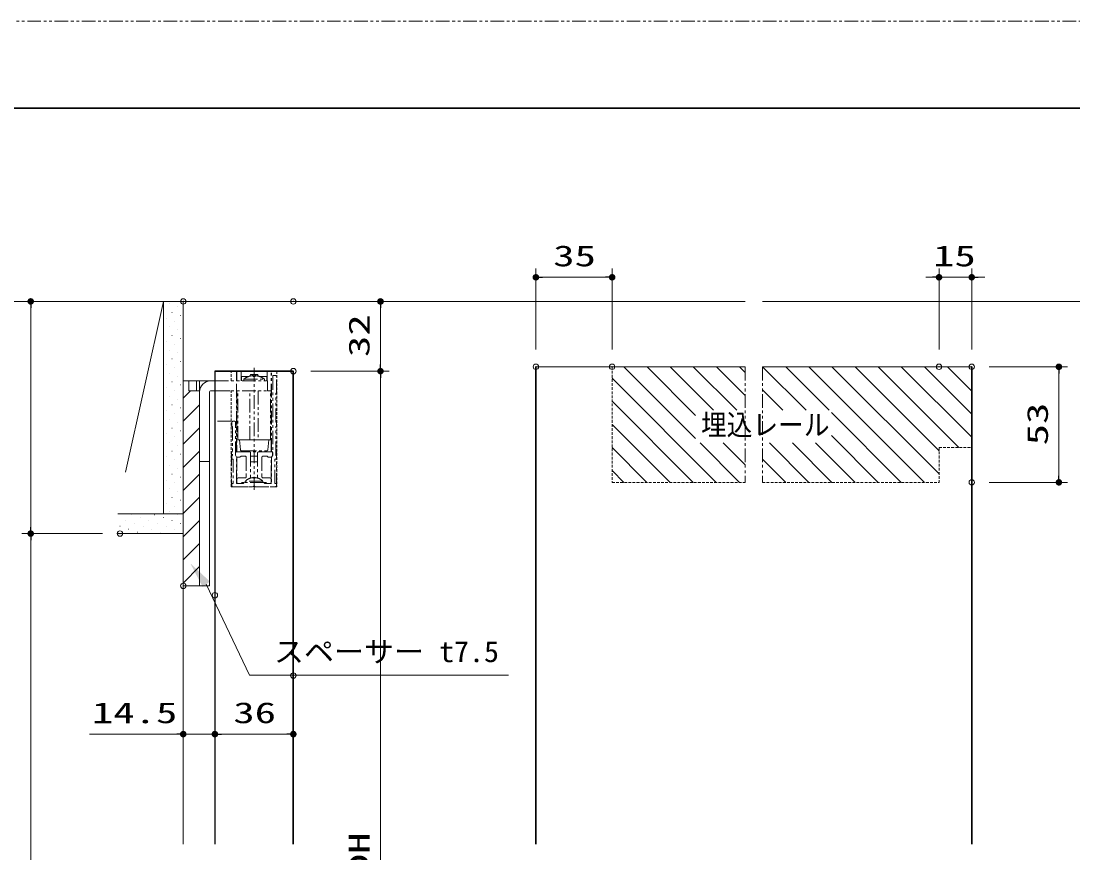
# Model space of a CAD drawing. Units: millimetres, scale not verified. Extents: x -1306 to 1306, y -607 to 607.
# Drawn here: x -872.1 to -389.4, y 212.4 to 594 of the extents above; entities that cross this region are included whole.
import ezdxf
from ezdxf.enums import TextEntityAlignment as Align

# ---------------------------------------------------------------- set-up
doc = ezdxf.new("R2010")
doc.units = ezdxf.units.MM
doc.header["$LTSCALE"] = 5
doc.header["$PDMODE"] = 32
doc.header["$PDSIZE"] = 2.5
doc.linetypes.add('USER1', pattern=[2.5, 1.25, -0.25, 0.25, -0.25, 0.25, -0.25])
doc.linetypes.add('USER2', pattern=[0.375, 0.25, -0.125])
for name, color, linetype, lineweight in [('0-1_線(黄)', 2, 'Continuous', 15), ('0-3_陰線', 4, 'USER1', 9), ('0-B_点線(水)', 4, 'USER2', 9), ('0-D_線(白)', 7, 'Continuous', 30), ('1-0_線(水)', 4, 'Continuous', 9), ('1-1_寸法線', 3, 'Continuous', 13), ('1-2_ハッチング', 6, 'Continuous', 9), ('1-3_引出線', 3, 'Continuous', 9), ('1-4_DEFPOINTS', 7, 'Continuous', 5), ('1-5_0', 3, 'Continuous', 25), ('1-7_図面枠', 7, 'Continuous', 35)]:
    doc.layers.add(name, color=color, linetype=linetype, lineweight=lineweight)
doc.styles.add('ＭＳ ゴシック', font='')
doc.styles.get('ＭＳ ゴシック').set_extended_font_data('MS Gothic')

# ---------------------------------------------------------------- blocks, each defined once
blk = doc.blocks.new('_DOT')
at = {"layer": '1-5_0'}
blk.add_line((-2.5, 0), (-5, 0), dxfattribs=at)
for points in [[(0, 0), (-2.5, 0), (-2.48, 0.313)], [(0, 0), (-2.48, -0.313), (-2.5, 0)], [(0, 0), (-2.48, 0.313), (-2.421, 0.622)], [(0, 0), (-2.421, -0.622), (-2.48, -0.313)], [(0, 0), (-2.421, 0.622), (-2.324, 0.92)], [(0, 0), (-2.324, -0.92), (-2.421, -0.622)], [(0, 0), (-2.324, 0.92), (-2.191, 1.204)], [(0, 0), (-2.191, -1.204), (-2.324, -0.92)], [(0, 0), (-2.191, 1.204), (-2.023, 1.469)], [(0, 0), (-2.023, -1.469), (-2.191, -1.204)], [(0, 0), (-2.023, 1.469), (-1.822, 1.711)], [(0, 0), (-1.822, -1.711), (-2.023, -1.469)], [(0, 0), (-1.822, 1.711), (-1.594, 1.926)], [(0, 0), (-1.594, -1.926), (-1.822, -1.711)], [(0, 0), (-1.594, 1.926), (-1.34, 2.111)], [(0, 0), (-1.34, -2.111), (-1.594, -1.926)], [(0, 0), (-1.34, 2.111), (-1.064, 2.262)], [(0, 0), (-1.064, -2.262), (-1.34, -2.111)], [(0, 0), (-1.064, 2.262), (-0.773, 2.378)], [(0, 0), (-0.773, -2.378), (-1.064, -2.262)], [(0, 0), (-0.773, 2.378), (-0.468, 2.456)], [(0, 0), (-0.468, -2.456), (-0.773, -2.378)], [(0, 0), (-0.468, 2.456), (-0.157, 2.495)], [(0, 0), (-0.157, -2.495), (-0.468, -2.456)], [(0, 0), (-0.157, 2.495), (0.157, 2.495)], [(0, 0), (0.157, -2.495), (-0.157, -2.495)], [(0, 0), (0.157, 2.495), (0.468, 2.456)], [(0, 0), (0.468, 2.456), (0.773, 2.378)], [(0, 0), (0.773, 2.378), (1.064, 2.262)], [(0, 0), (1.064, 2.262), (1.34, 2.111)], [(0, 0), (1.34, 2.111), (1.594, 1.926)], [(0, 0), (1.594, 1.926), (1.822, 1.711)], [(0, 0), (1.822, 1.711), (2.023, 1.469)], [(0, 0), (2.023, 1.469), (2.191, 1.204)], [(0, 0), (2.191, 1.204), (2.324, 0.92)], [(0, 0), (2.324, 0.92), (2.421, 0.622)], [(0, 0), (2.421, 0.622), (2.48, 0.313)], [(0, 0), (2.48, 0.313), (2.5, 0)], [(0, 0), (0.468, -2.456), (0.157, -2.495)], [(0, 0), (0.773, -2.378), (0.468, -2.456)], [(0, 0), (1.064, -2.262), (0.773, -2.378)], [(0, 0), (1.34, -2.111), (1.064, -2.262)], [(0, 0), (1.594, -1.926), (1.34, -2.111)], [(0, 0), (1.822, -1.711), (1.594, -1.926)], [(0, 0), (2.023, -1.469), (1.822, -1.711)], [(0, 0), (2.191, -1.204), (2.023, -1.469)], [(0, 0), (2.324, -0.92), (2.191, -1.204)], [(0, 0), (2.421, -0.622), (2.324, -0.92)], [(0, 0), (2.48, -0.313), (2.421, -0.622)], [(0, 0), (2.5, 0), (2.48, -0.313)]]:
    blk.add_solid(points, dxfattribs=at)

msp = doc.modelspace()

# ---------------------------------------------------------------- linework, layer by layer
at = {"layer": '0-1_線(黄)'}
for p, q in [((-1237.663, 465.389), (-539.884, 465.389)), ((-806.677, 465.389), (-824.177, 387.056)), ((-806.677, 465.389), (-806.677, 367.889)), ((-797.677, 334.889), (-797.677, 465.389)), ((-531.884, 465.389), (-300.409, 465.389)), ((-790.177, 428.889), (-797.677, 428.889)), ((-795.177, 428.889), (-783.177, 428.889)), ((-795.177, 428.889), (-795.177, 424.389)), ((-791.677, 428.889), (-791.677, 424.389)), ((-790.177, 428.889), (-790.177, 334.889)), ((-794.005, 424.389), (-795.177, 424.389)), ((-794.005, 424.389), (-792.848, 424.389)), ((-792.848, 424.389), (-791.677, 424.389)), ((-790.152, 424.389), (-791.677, 424.389)), ((-785.677, 334.889), (-785.677, 423.889)), ((-785.177, 424.389), (-783.177, 424.389)), ((-782.478, 424.389), (-782.478, 424.374)), ((-790.177, 391.889), (-785.677, 391.889)), ((-827.677, 367.889), (-797.677, 367.889)), ((-797.677, 358.889), (-827.677, 358.889)), ((-797.677, 334.889), (-790.177, 334.889)), ((-790.177, 334.889), (-785.677, 334.889))]:
    msp.add_line(p, q, dxfattribs=at)
for radius in [5, 0.5]:
    msp.add_arc((-785.177, 423.889), radius, 90, 180, dxfattribs=at)
at = {"layer": '0-3_陰線'}
for p, q in [((387.036, 594), (-1292.964, 594)), ((-765.177, 434.889), (-765.177, 378.956)), ((-773.177, 396.389), (-773.177, 433.389)), ((-773.177, 428.889), (-773.177, 433.389)), ((-773.077, 433.389), (-773.077, 428.889)), ((-771.177, 428.889), (-771.177, 433.389)), ((-771.027, 430.889), (-767.873, 430.889)), ((-771.027, 430.889), (-771.027, 428.889)), ((-769.877, 429.739), (-760.477, 429.739)), ((-769.877, 429.739), (-769.877, 428.889)), ((-767.636, 430.975), (-767.626, 430.963)), ((-766.827, 431.889), (-767.106, 431.122)), ((-763.527, 431.889), (-766.827, 431.889)), ((-765.647, 431.359), (-765.647, 430.963)), ((-764.707, 430.963), (-764.707, 431.359)), ((-763.527, 431.889), (-763.248, 431.122)), ((-762.728, 430.963), (-762.717, 430.975)), ((-762.481, 430.889), (-759.327, 430.889)), ((-760.477, 429.739), (-760.477, 428.889)), ((-759.327, 428.889), (-759.327, 430.889)), ((-759.177, 433.389), (-759.177, 428.889)), ((-757.277, 396.389), (-757.277, 433.389)), ((-757.177, 396.389), (-757.177, 433.389)), ((-783.177, 428.889), (-758.977, 428.889)), ((-758.977, 428.889), (-758.977, 424.389)), ((-783.177, 424.389), (-758.977, 424.389)), ((-782.478, 424.374), (-774.477, 424.374)), ((-774.477, 424.389), (-774.477, 424.374)), ((-773.077, 424.389), (-773.077, 396.389)), ((-772.677, 401.889), (-772.677, 424.389)), ((-767.097, 401.889), (-767.097, 424.389)), ((-763.257, 424.389), (-763.257, 401.889)), ((-757.677, 424.389), (-758.977, 424.389)), ((-757.677, 401.889), (-757.677, 424.389)), ((-775.677, 410.389), (-783.177, 410.389)), ((-772.677, 412.389), (-773.077, 412.389)), ((-757.277, 412.389), (-757.677, 412.389)), ((-772.677, 401.889), (-767.097, 401.889)), ((-771.472, 397.339), (-771.927, 401.889)), ((-763.257, 401.889), (-767.097, 401.889)), ((-763.257, 401.889), (-757.677, 401.889)), ((-758.427, 401.889), (-758.882, 397.339)), ((-775.127, 396.389), (-775.477, 396.389)), ((-775.477, 396.389), (-775.477, 380.389)), ((-773.177, 396.389), (-773.727, 396.389)), ((-773.177, 396.389), (-767.277, 396.389)), ((-773.177, 396.389), (-757.177, 396.389)), ((-770.923, 396.889), (-770.974, 396.889)), ((-770.923, 396.889), (-770.425, 396.889)), ((-770.379, 396.889), (-770.425, 396.889)), ((-770.379, 396.889), (-759.975, 396.889)), ((-766.777, 395.889), (-766.777, 384.389)), ((-763.577, 395.889), (-763.577, 384.389)), ((-763.077, 396.389), (-757.177, 396.389)), ((-759.929, 396.889), (-759.975, 396.889)), ((-759.929, 396.889), (-759.43, 396.889)), ((-759.379, 396.889), (-759.43, 396.889)), ((-756.627, 396.389), (-757.177, 396.389)), ((-756.677, 395.889), (-756.677, 394.889)), ((-754.877, 396.389), (-755.227, 396.389)), ((-754.877, 380.389), (-754.877, 396.389)), ((-771.677, 393.889), (-773.177, 393.889)), ((-773.077, 393.889), (-773.077, 383.889)), ((-771.177, 394.389), (-771.677, 393.889)), ((-769.277, 394.389), (-771.177, 394.389)), ((-768.777, 393.889), (-768.777, 384.889)), ((-766.684, 394.389), (-766.777, 393.889)), ((-763.577, 391.739), (-766.777, 391.739)), ((-761.577, 393.889), (-761.577, 384.889)), ((-757.277, 383.889), (-757.277, 393.889)), ((-756.677, 394.889), (-757.177, 393.889)), ((-773.077, 383.889), (-773.077, 382.389)), ((-772.577, 384.389), (-769.277, 384.389)), ((-770.577, 382.389), (-771.077, 381.889)), ((-770.577, 382.389), (-769.677, 382.389)), ((-761.127, 382.887), (-769.227, 382.887)), ((-769.227, 382.389), (-769.227, 382.887)), ((-766.984, 384.283), (-766.99, 384.291)), ((-766.777, 384.389), (-766.631, 384.389)), ((-765.512, 384.283), (-765.512, 384.569)), ((-765.512, 384.389), (-764.841, 384.389)), ((-764.841, 384.569), (-764.841, 384.283)), ((-763.722, 384.389), (-763.577, 384.389)), ((-763.364, 384.291), (-763.37, 384.283)), ((-761.127, 382.389), (-761.127, 382.887)), ((-761.077, 384.389), (-757.777, 384.389)), ((-757.277, 383.889), (-757.277, 382.389))]:
    msp.add_line(p, q, dxfattribs=at)
at = {"layer": '0-3_陰線', "color": 1}
for p, q in [((-539.884, 435.389), (-539.884, 382.389)), ((-531.884, 435.389), (-531.884, 382.389))]:
    msp.add_line(p, q, dxfattribs=at)
at = {"layer": '0-3_陰線', "lineweight": 18}
for p, q in [((-755.427, 431.389), (-756.327, 431.389)), ((-774.027, 410.389), (-774.927, 410.389)), ((-775.427, 381.589), (-775.427, 380.889)), ((-754.927, 380.889), (-754.927, 381.589)), ((-774.927, 380.389), (-765.642, 380.389)), ((-765.501, 380.447), (-765.318, 380.63)), ((-765.035, 380.63), (-764.853, 380.447)), ((-764.711, 380.389), (-755.427, 380.389))]:
    msp.add_line(p, q, dxfattribs=at)
for points in [[(-756.627, 431.089), (-756.627, 394.889), (-757.127, 393.889), (-757.127, 381.889), (-760.177, 381.889), (-760.677, 382.389), (-769.677, 382.389), (-770.177, 381.889), (-773.227, 381.889), (-773.227, 393.889), (-773.727, 394.889), (-773.727, 410.089)], [(-754.927, 393.389), (-754.927, 394.589), (-755.227, 394.889), (-755.227, 407.889), (-754.927, 408.189), (-754.927, 409.789), (-755.227, 410.089), (-755.227, 423.089), (-754.927, 423.389), (-754.927, 430.889)], [(-775.427, 409.889), (-775.427, 408.189), (-775.127, 407.889), (-775.127, 394.889), (-775.427, 394.589), (-775.427, 393.389)], [(-775.127, 393.089), (-774.727, 393.089), (-774.727, 381.889), (-775.127, 381.889)], [(-755.227, 381.889), (-755.627, 381.889), (-755.627, 393.089), (-755.227, 393.089)]]:
    msp.add_lwpolyline(points, dxfattribs=at)
at = {"layer": '0-3_陰線'}
for points in [[(-773.677, 395.889), (-773.677, 394.889), (-773.177, 393.889)], [(-766.684, 394.389), (-763.67, 394.389), (-763.577, 393.889)], [(-761.077, 394.389), (-759.177, 394.389), (-758.677, 393.889), (-757.177, 393.889)], [(-760.677, 382.389), (-759.777, 382.389), (-759.277, 381.889)]]:
    msp.add_lwpolyline(points, dxfattribs=at)
for centre, radius, start, end in [((-765.177, 423.869), 7.52, 109.09124, 128.68219), ((-765.177, 423.869), 7.505, 93.59035, 109.04594), ((-765.177, 423.869), 7.505, 70.95406, 86.40965), ((-765.177, 423.869), 7.52, 51.31781, 70.90876), ((-773.177, 395.889), 0.5, 90, 180), ((-770.974, 397.389), 0.5, 185.71059, 270), ((-767.277, 395.889), 0.5, 0, 90), ((-763.077, 395.889), 0.5, 90, 180), ((-759.379, 397.389), 0.5, 270, 354.28941), ((-757.177, 395.889), 0.5, 0, 90), ((-769.277, 393.889), 0.5, 0, 90), ((-761.077, 393.889), 0.5, 90, 180), ((-772.577, 383.889), 0.5, 90, 180), ((-772.577, 382.389), 0.5, 180, 270), ((-769.277, 384.889), 0.5, 270, 0), ((-765.177, 378.919), 5.67, 108.64637, 135.58469), ((-765.177, 378.919), 5.66, 93.39735, 108.61904), ((-765.177, 378.919), 5.66, 71.38096, 86.60265), ((-765.177, 378.919), 5.67, 44.41531, 71.35363), ((-761.077, 384.889), 0.5, 180, 270), ((-757.777, 383.889), 0.5, 0, 90), ((-757.777, 382.389), 0.5, 270, 0)]:
    msp.add_arc(centre, radius, start, end, dxfattribs=at)
at = {"layer": '0-3_陰線', "lineweight": 18}
for centre, radius, start, end in [((-756.327, 431.089), 0.3, 90, 180), ((-755.427, 430.889), 0.5, 0, 90), ((-774.927, 409.889), 0.5, 90, 180), ((-774.027, 410.089), 0.3, 0, 90), ((-775.127, 393.389), 0.3, 180, 270), ((-755.227, 393.389), 0.3, 270, 0), ((-775.127, 381.589), 0.3, 90, 180), ((-755.227, 381.589), 0.3, 0, 90), ((-774.927, 380.889), 0.5, 180, 270), ((-765.642, 380.589), 0.2, 270, 315), ((-765.177, 380.489), 0.2, 45, 135), ((-764.711, 380.589), 0.2, 225, 270), ((-755.427, 380.889), 0.5, 270, 0)]:
    msp.add_arc(centre, radius, start, end, dxfattribs=at)
at = {"layer": '0-3_陰線'}
for centre, major_axis, ratio, start_param, end_param in [((-765.177, 425.718), (6.974, 0), 0.75393, 1.5033478, 1.6382449), ((-765.177, 379.747), (5.471, 0), 0.83045, 1.5094544, 1.6321382)]:
    msp.add_ellipse(centre, major_axis=major_axis, ratio=ratio, start_param=start_param, end_param=end_param, dxfattribs=at)
at = {"layer": '0-B_点線(水)'}
for p, q in [((-600.883, 435.389), (-600.883, 382.389)), ((-775.677, 428.889), (-775.677, 433.389)), ((-775.677, 380.389), (-775.677, 424.374)), ((-450.885, 398.389), (-450.885, 382.389)), ((-450.885, 398.389), (-435.885, 398.389)), ((-600.883, 382.389), (-539.884, 382.389)), ((-531.884, 382.389), (-450.885, 382.389))]:
    msp.add_line(p, q, dxfattribs=at)
msp.add_lwpolyline([(-754.677, 433.389), (-754.677, 380.389), (-775.677, 380.389)], dxfattribs=at)
at = {"layer": '0-D_線(白)'}
for p, q in [((-635.883, 435.389), (-635.883, 216.389)), ((-635.883, 435.389), (-635.883, 216.389)), ((-435.885, 435.389), (-435.885, 216.389)), ((-747.177, 433.389), (-783.177, 433.389)), ((-747.177, 433.389), (-747.177, 216.389))]:
    msp.add_line(p, q, dxfattribs=at)
at = {"layer": '0-D_線(白)', "lineweight": 25}
msp.add_line((-783.177, 433.389), (-783.177, 216.389), dxfattribs=at)
at = {"layer": '1-0_線(水)'}
for p, q in [((-635.883, 435.389), (-539.884, 435.389)), ((-531.884, 435.389), (-435.885, 435.389)), ((-797.677, 428.889), (-797.677, 216.389)), ((-790.177, 423.889), (-790.177, 334.889)), ((-783.177, 410.389), (-783.177, 424.389))]:
    msp.add_line(p, q, dxfattribs=at)
at = {"layer": '1-0_線(水)', "lineweight": 18}
msp.add_line((-790.177, 334.889), (-790.177, 428.889), dxfattribs=at)
at = {"layer": '1-1_寸法線'}
for p, q in [((-635.883, 443.389), (-635.883, 480.453)), ((-600.883, 443.389), (-600.883, 480.453)), ((-450.885, 443.389), (-450.885, 480.453)), ((-435.885, 443.389), (-435.885, 480.453)), ((-603.883, 476.453), (-632.883, 476.453)), ((-453.885, 476.453), (-456.885, 476.453)), ((-435.885, 476.453), (-450.885, 476.453)), ((-432.885, 476.453), (-429.885, 476.453)), ((-805.677, 465.389), (-871.677, 465.389)), ((-739.177, 465.389), (-703.177, 465.389)), ((-867.677, 462.389), (-867.677, 361.889)), ((-707.177, 436.389), (-707.177, 462.389)), ((-427.885, 435.389), (-391.885, 435.389)), ((-739.177, 433.389), (-703.177, 433.389)), ((-739.177, 433.389), (-703.177, 433.389)), ((-707.177, 430.389), (-707.177, -5.611)), ((-395.885, 385.389), (-395.885, 432.389)), ((-427.885, 382.389), (-391.885, 382.389)), ((-834.732, 358.889), (-871.677, 358.889)), ((-834.732, 358.889), (-871.677, 358.889)), ((-867.677, 355.889), (-867.677, -11.611)), ((-797.677, 326.889), (-797.677, 262.889)), ((-783.177, 322.616), (-783.177, 262.889)), ((-783.177, 322.616), (-783.177, 262.889)), ((-747.177, 285.774), (-747.177, 262.889)), ((-800.677, 266.889), (-840.724, 266.889)), ((-783.177, 266.889), (-797.677, 266.889)), ((-780.177, 266.889), (-777.177, 266.889)), ((-780.177, 266.889), (-750.177, 266.889))]:
    msp.add_line(p, q, dxfattribs=at)
at = {"layer": '1-2_ハッチング'}
for p, q in [((-804.174, 464.305), (-804.124, 464.305)), ((-802.848, 460.327), (-802.798, 460.327)), ((-800.196, 462.979), (-800.146, 462.979)), ((-798.87, 459.001), (-798.82, 459.001)), ((-805.5, 457.675), (-805.45, 457.675)), ((-801.522, 456.35), (-801.472, 456.35)), ((-804.174, 453.698), (-804.124, 453.698)), ((-802.848, 449.721), (-802.798, 449.721)), ((-800.196, 452.372), (-800.146, 452.372)), ((-805.5, 447.069), (-805.45, 447.069)), ((-801.522, 445.743), (-801.472, 445.743)), ((-798.87, 448.395), (-798.82, 448.395)), ((-804.174, 443.091), (-804.124, 443.091)), ((-800.196, 441.766), (-800.146, 441.766)), ((-805.5, 436.462), (-805.45, 436.462)), ((-802.848, 439.114), (-802.798, 439.114)), ((-801.522, 435.136), (-801.472, 435.136)), ((-798.87, 437.788), (-798.82, 437.788)), ((-562.597, 402.512), (-595.474, 435.389)), ((-562.597, 413.118), (-584.868, 435.389)), ((-554.326, 415.453), (-574.261, 435.389)), ((-543.719, 415.453), (-563.655, 435.389)), ((-539.884, 422.225), (-553.048, 435.389)), ((-539.884, 432.832), (-542.441, 435.389)), ((-511.899, 415.453), (-531.835, 435.389)), ((-501.293, 415.453), (-521.228, 435.389)), ((-457.622, 382.389), (-510.622, 435.389)), ((-450.885, 386.259), (-500.015, 435.389)), ((-450.885, 396.866), (-489.408, 435.389)), ((-441.802, 398.389), (-478.802, 435.389)), ((-435.885, 403.079), (-468.195, 435.389)), ((-435.885, 413.686), (-457.589, 435.389)), ((-435.885, 424.292), (-446.982, 435.389)), ((-435.885, 434.899), (-436.375, 435.389)), ((-804.174, 432.485), (-804.124, 432.485)), ((-800.196, 431.159), (-800.146, 431.159)), ((-553.081, 382.389), (-600.883, 430.191)), ((-805.5, 425.856), (-805.45, 425.856)), ((-802.848, 428.507), (-802.798, 428.507)), ((-798.87, 427.181), (-798.82, 427.181)), ((-522.506, 415.453), (-531.884, 424.832)), ((-804.174, 421.878), (-804.124, 421.878)), ((-801.522, 424.53), (-801.472, 424.53)), ((-800.196, 420.552), (-800.146, 420.552)), ((-797.677, 421.072), (-794.36, 424.389)), ((-805.5, 415.249), (-805.45, 415.249)), ((-802.848, 417.901), (-802.798, 417.901)), ((-798.87, 416.575), (-798.82, 416.575)), ((-797.677, 410.465), (-790.177, 417.965)), ((-563.688, 382.389), (-600.883, 419.585)), ((-804.174, 411.272), (-804.124, 411.272)), ((-801.522, 413.923), (-801.472, 413.923)), ((-468.228, 382.389), (-500.264, 414.425)), ((-802.848, 407.294), (-802.798, 407.294)), ((-800.196, 409.946), (-800.146, 409.946)), ((-798.87, 405.968), (-798.82, 405.968)), ((-797.677, 399.859), (-790.177, 407.359)), ((-574.294, 382.389), (-600.883, 408.978)), ((-805.5, 404.642), (-805.45, 404.642)), ((-804.174, 400.665), (-804.124, 400.665)), ((-801.522, 403.317), (-801.472, 403.317)), ((-478.835, 382.389), (-500.264, 403.818)), ((-802.848, 396.687), (-802.798, 396.687)), ((-800.196, 399.339), (-800.146, 399.339)), ((-797.677, 389.252), (-790.177, 396.752)), ((-584.901, 382.389), (-600.883, 398.371)), ((-542.474, 382.389), (-560.539, 400.453)), ((-539.884, 390.405), (-549.932, 400.453)), ((-510.655, 382.389), (-528.719, 400.453)), ((-500.048, 382.389), (-518.113, 400.453)), ((-489.441, 382.389), (-507.506, 400.453)), ((-805.5, 394.036), (-805.45, 394.036)), ((-801.522, 392.71), (-801.472, 392.71)), ((-798.87, 395.362), (-798.82, 395.362)), ((-521.261, 382.389), (-531.884, 393.012)), ((-804.174, 390.058), (-804.124, 390.058)), ((-800.196, 388.733), (-800.146, 388.733)), ((-797.677, 378.645), (-790.177, 386.145)), ((-595.507, 382.389), (-600.883, 387.765)), ((-805.5, 383.429), (-805.45, 383.429)), ((-802.848, 386.081), (-802.798, 386.081)), ((-801.522, 382.103), (-801.472, 382.103)), ((-798.87, 384.755), (-798.82, 384.755)), ((-531.868, 382.389), (-531.884, 382.405)), ((-804.174, 379.452), (-804.124, 379.452)), ((-800.196, 378.126), (-800.146, 378.126)), ((-805.5, 372.823), (-805.45, 372.823)), ((-802.848, 375.474), (-802.798, 375.474)), ((-798.87, 374.148), (-798.82, 374.148)), ((-797.677, 368.039), (-790.177, 375.539)), ((-821.41, 367.519), (-821.36, 367.519)), ((-810.803, 367.519), (-810.753, 367.519)), ((-804.174, 368.845), (-804.124, 368.845)), ((-801.522, 371.497), (-801.472, 371.497)), ((-800.196, 367.519), (-800.146, 367.519)), ((-826.713, 362.216), (-826.663, 362.216)), ((-824.061, 364.868), (-824.011, 364.868)), ((-820.084, 363.542), (-820.034, 363.542)), ((-817.432, 366.194), (-817.382, 366.194)), ((-816.106, 362.216), (-816.056, 362.216)), ((-813.455, 364.868), (-813.405, 364.868)), ((-809.477, 363.542), (-809.427, 363.542)), ((-806.825, 366.194), (-806.775, 366.194)), ((-805.5, 362.216), (-805.45, 362.216)), ((-802.848, 364.868), (-802.798, 364.868)), ((-798.87, 363.542), (-798.82, 363.542)), ((-797.677, 357.432), (-790.177, 364.932)), ((-822.735, 360.89), (-822.685, 360.89)), ((-818.758, 359.564), (-818.708, 359.564)), ((-812.129, 360.89), (-812.079, 360.89)), ((-808.151, 359.564), (-808.101, 359.564)), ((-801.522, 360.89), (-801.472, 360.89)), ((-797.677, 346.826), (-790.177, 354.326)), ((-797.677, 336.219), (-790.177, 343.719))]:
    msp.add_line(p, q, dxfattribs=at)
at = {"layer": '1-3_引出線'}
msp.add_lwpolyline([(-648.42, 293.901), (-767.245, 293.901), (-787.124, 335.656)], dxfattribs=at)
msp.add_solid([(-794.405, 345.194), (-785.467, 336.92), (-788.78, 334.391)], dxfattribs=at)
at = {"layer": '1-4_DEFPOINTS'}
for p in [(-635.883, 476.453), (-450.885, 476.453), (-797.677, 465.389), (-747.177, 465.389), (-707.177, 465.389), (-747.177, 433.389), (-635.883, 435.389), (-600.883, 435.389), (-450.885, 435.389), (-435.885, 435.389), (-435.885, 435.389), (-395.885, 435.389), (-435.885, 382.389), (-867.677, 358.889), (-826.732, 358.889), (-797.677, 334.889), (-783.177, 330.616), (-747.177, 293.774), (-783.177, 266.889), (-747.177, 266.889)]:
    msp.add_point(p, dxfattribs=at)
at = {"layer": '1-7_図面枠'}
msp.add_lwpolyline([(-1252.964, -554), (347.036, -554), (347.036, 554), (-1252.964, 554)], close=True, dxfattribs=at)

# ---------------------------------------------------------------- block references
at = {"layer": '1-1_寸法線', "xscale": 0.6, "yscale": 0.6}
for p, rotation in [((-635.883, 476.453), 180), ((-435.885, 476.453), 180), ((-867.677, 465.389), 90), ((-707.177, 465.389), 90), ((-707.177, 433.389), 270), ((-707.177, 433.389), 90), ((-395.885, 435.389), 90), ((-395.885, 382.389), 270), ((-867.677, 358.889), 270), ((-867.677, 358.889), 90), ((-783.177, 266.889), 180), ((-783.177, 266.889), 180)]:
    msp.add_blockref('_DOT', p, dxfattribs=dict(at, rotation=rotation))
for p in [(-600.883, 476.453), (-450.885, 476.453), (-797.677, 266.889), (-747.177, 266.889)]:
    msp.add_blockref('_DOT', p, dxfattribs=at)

# ---------------------------------------------------------------- texts
at = {"layer": '1-1_寸法線', "style": 'ＭＳ ゴシック'}
for s, width, p in [('35', 1.5, (-627.907, 478.602)), ('15', 1.5, (-453.624, 478.602)), ('埋込レール', 0.9, (-560.097, 401.103)), ('14.5', 1.5, (-839.582, 269.038)), ('36', 1.5, (-774.701, 269.038))]:
    msp.add_text(s, height=9.604, dxfattribs=dict(at, width=width)).set_placement(p, align=Align.BOTTOM_LEFT)
at = {"layer": '1-1_寸法線', "style": 'ＭＳ ゴシック', "width": 1.5}
for s, p in [('32', (-709.326, 439.865)), ('53', (-398.035, 399.365)), ('DH', (-709.326, 202.151))]:
    msp.add_text(s, height=9.604, rotation=90, dxfattribs=at).set_placement(p, align=Align.BOTTOM_LEFT)
at = {"layer": '1-3_引出線', "style": 'ＭＳ ゴシック', "width": 1.05}
msp.add_text('スペーサー t7.5', height=9.621, dxfattribs=at).set_placement((-756.06, 297.048), align=Align.BOTTOM_LEFT)

doc.saveas('drawing.dxf')
